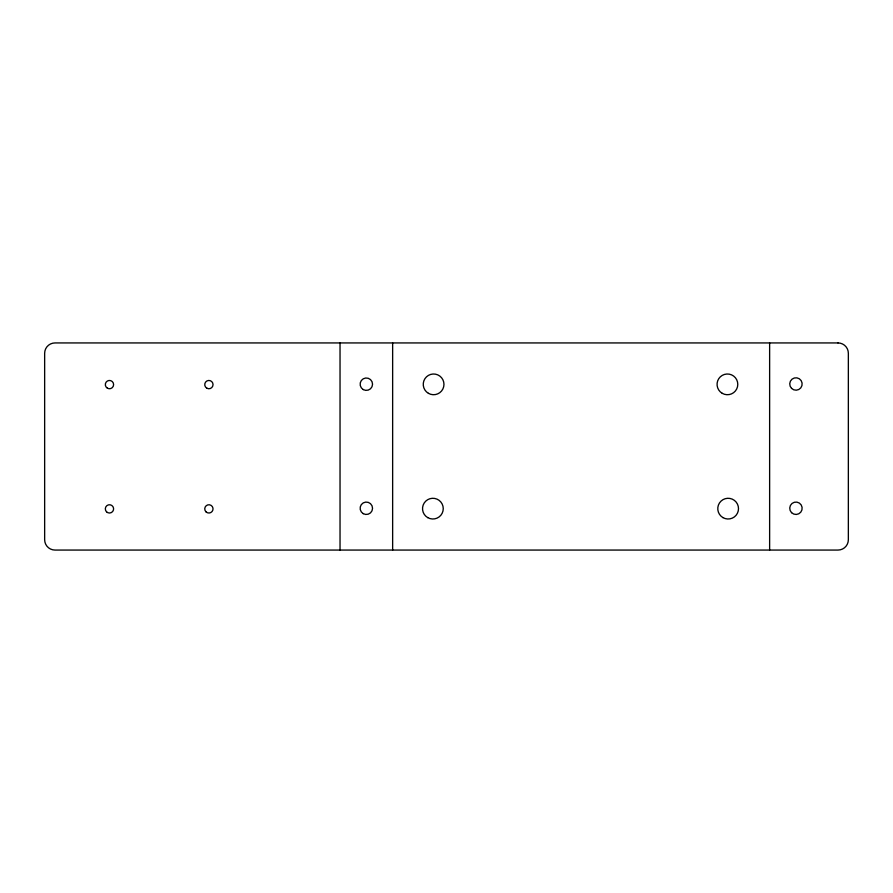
<?xml version="1.0" encoding="UTF-8"?>
<svg xmlns="http://www.w3.org/2000/svg" width="893" height="893" viewBox="0 0 893 893"><rect width="100%" height="100%" fill="white"/><g stroke="black" fill="none" stroke-linecap="round" stroke-linejoin="round"><path stroke-width="1.34" d="M769.632 342.934L769.632 550.066M392.641 342.934L392.641 550.066M340.032 342.934L340.032 550.066M837.991 342.934L55.009 342.934A10.359 10.359 0 0 0 44.65 353.282L44.65 539.718A10.359 10.359 0 0 0 55.009 550.066L837.991 550.066A10.359 10.359 0 0 0 848.35 539.718L848.35 353.282A10.359 10.359 0 0 0 837.991 342.934M363.228 389.571A6.218 6.218 0 0 0 372.548 384.191A6.218 6.218 0 0 0 363.228 378.811A6.218 6.218 0 0 0 363.228 389.571M363.228 513.654A6.218 6.218 0 0 0 372.548 508.273A6.218 6.218 0 0 0 363.228 502.893A6.218 6.218 0 0 0 363.228 513.654M791.555 388.388A6.218 6.218 0 0 0 801.947 385.597A6.218 6.218 0 0 0 794.335 377.985A6.218 6.218 0 0 0 791.555 388.388M791.555 512.66A6.218 6.218 0 0 0 801.947 509.881A6.218 6.218 0 0 0 794.335 502.268A6.218 6.218 0 0 0 791.555 512.66M206.819 388.187A4.141 4.141 0 0 0 213.036 384.593A4.141 4.141 0 0 0 206.819 381.01A4.141 4.141 0 0 0 206.819 388.187M205.959 511.812A4.141 4.141 0 0 0 212.891 509.948A4.141 4.141 0 0 0 207.823 504.88A4.141 4.141 0 0 0 205.959 511.812M107.394 388.187A4.141 4.141 0 0 0 113.612 384.593A4.141 4.141 0 0 0 107.394 381.01A4.141 4.141 0 0 0 107.394 388.187M427.714 517.616A10.359 10.359 0 0 0 443.252 508.642A10.359 10.359 0 0 0 427.714 499.667A10.359 10.359 0 0 0 427.714 517.616M428.428 393.333A10.359 10.359 0 0 0 443.966 384.358A10.359 10.359 0 0 0 428.428 375.384A10.359 10.359 0 0 0 428.428 393.333M722.962 517.616A10.359 10.359 0 0 0 738.5 508.642A10.359 10.359 0 0 0 722.962 499.667A10.359 10.359 0 0 0 722.962 517.616M722.247 393.333A10.359 10.359 0 0 0 737.785 384.358A10.359 10.359 0 0 0 722.247 375.384A10.359 10.359 0 0 0 722.247 393.333M106.535 511.812A4.141 4.141 0 0 0 113.467 509.948A4.141 4.141 0 0 0 108.388 504.88A4.141 4.141 0 0 0 106.535 511.812"/></g></svg>
